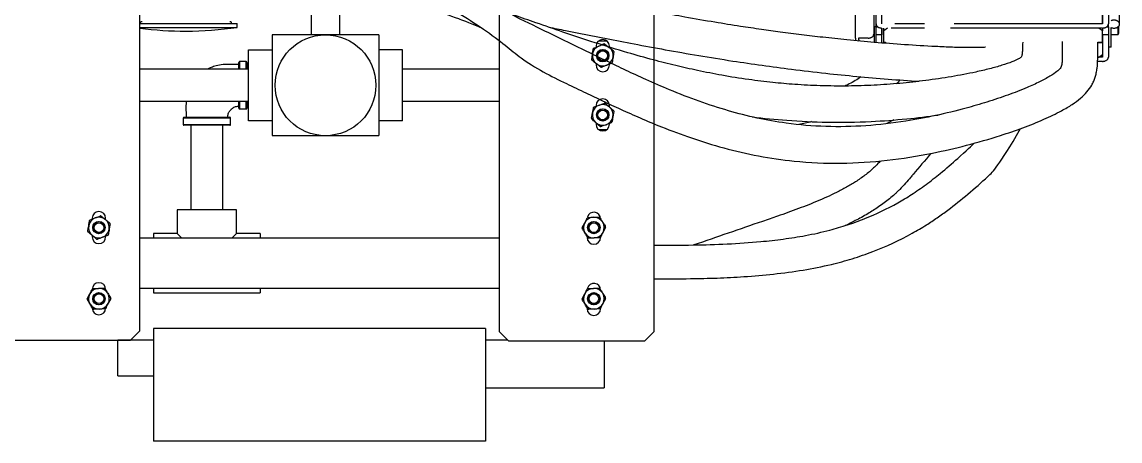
# Model space of a CAD drawing. Extents: x -2384 to 29887, y -2542 to 22350.
# Drawn here: x 1338 to 1926, y 4259 to 4484 of the extents above; entities that cross this region are included whole.
import ezdxf
from ezdxf.lldxf.tags import DXFTag

# ---------------------------------------------------------------- set-up
doc = ezdxf.new("R2010")
doc.units = 0
doc.header["$LTSCALE"] = 63.5
doc.header["$MEASUREMENT"] = 0
doc.linetypes.add('PHANTOM', pattern=[2.5, 1.25, -0.25, 0.25, -0.25, 0.25, -0.25])
doc.layers.get('0').update_dxf_attribs({"linetype": 'CONTINUOUS'})
for name, color, linetype in [('$DDT_AUDIT_GENERATED_(10A2)', 7, 'CONTINUOUS'), ('$DDT_AUDIT_GENERATED_(1FE4)', 7, 'CONTINUOUS'), ('$DDT_AUDIT_GENERATED_(407)', 7, 'CONTINUOUS'), ('4', 6, 'PHANTOM')]:
    doc.layers.add(name, color=color, linetype=linetype)
tags = doc.linetypes.add('AM_ISO09W050', pattern=[22.5, 12, -1.5, 3, -1.5, 3, -1.5]).pattern_tags.tags
tags[14:15] = [DXFTag(74, 4), DXFTag(75, 0), DXFTag(340, '0'), DXFTag(46, 1.0), DXFTag(50, 0.0), DXFTag(44, 0.0), DXFTag(45, 0.0)]
tags[12:13] = [DXFTag(74, 4), DXFTag(75, 0), DXFTag(340, '0'), DXFTag(46, 1.0), DXFTag(50, 0.0), DXFTag(44, 0.0), DXFTag(45, 0.0)]
tags[10:11] = [DXFTag(74, 4), DXFTag(75, 0), DXFTag(340, '0'), DXFTag(46, 1.0), DXFTag(50, 0.0), DXFTag(44, 0.0), DXFTag(45, 0.0)]
tags[8:9] = [DXFTag(74, 4), DXFTag(75, 0), DXFTag(340, '0'), DXFTag(46, 1.0), DXFTag(50, 0.0), DXFTag(44, 0.0), DXFTag(45, 0.0)]
tags[6:7] = [DXFTag(74, 4), DXFTag(75, 0), DXFTag(340, '0'), DXFTag(46, 1.0), DXFTag(50, 0.0), DXFTag(44, 0.0), DXFTag(45, 0.0)]
tags[4:5] = [DXFTag(74, 4), DXFTag(75, 0), DXFTag(340, '0'), DXFTag(46, 1.0), DXFTag(50, 0.0), DXFTag(44, 0.0), DXFTag(45, 0.0)]

# ---------------------------------------------------------------- blocks, each defined once
blk = doc.blocks.new('165F-TOP')
at = {"layer": '4'}
for p, q in [((68.2, -366.75), (68.2, -331.4)), ((-62.2, -366.61), (-62.2, -347.35)), ((-59, -366.61), (-59, -347.35)), ((59, -347.35), (59, -366.61)), ((62.2, -347.35), (62.2, -366.61)), ((-73.2, -374.25), (-73.2, -354.45)), ((-63.4, -356.57), (-63.4, -372.13)), ((-59, -366.61), (-59, -355.3)), ((59, -366.61), (59, -355.32)), ((-62.2, -368.24), (-63.4, -368.24)), ((-63.2, -368.24), (-63.2, -376.52)), ((-62.2, -368.17), (-62.2, -366.61)), ((-62.2, -372.41), (-62.2, -368.17)), ((-62.2, -368.17), (-61.32, -368.17)), ((59, -366.61), (-59, -366.61)), ((59, -368.87), (-59, -368.87)), ((-59, -376.85), (-59, -368.87)), ((-59, -368.87), (-59, -372.41)), ((-56, -368.87), (-58, -370.29)), ((-58, -370.29), (-58, -368.87)), ((-58, -376.65), (-58, -370.29)), ((57, -368.87), (-56, -368.87)), ((59, -370.29), (57, -368.87)), ((59, -368.87), (59, -370.29)), ((59, -376.65), (59, -370.29)), ((61.32, -368.17), (62.2, -368.17)), ((62.2, -368.17), (62.2, -366.61)), ((62.2, -368.17), (62.2, -372.41)), ((63.7, -379.13), (63.7, -368.59)), ((67.4, -372.37), (67.4, -368.2)), ((67.7, -367.93), (67.7, -371.85)), ((-66.4, -374.25), (-71.6, -374.25)), ((-59, -372.41), (-62.2, -372.41)), ((-62.2, -376.6), (-62.2, -372.41)), ((-59, -376.85), (-59, -372.41)), ((62.2, -372.41), (59, -372.41)), ((59, -372.41), (59, -384.43)), ((62.2, -372.41), (62.2, -384.43)), ((63.7, -372.37), (67.4, -372.37)), ((67.4, -372.37), (67.7, -371.85)), ((-57.11, -376.65), (-58, -376.65)), ((-58, -376.65), (-57.11, -376.65)), ((59, -376.65), (56.54, -376.65)), ((56.54, -376.65), (59, -376.65)), ((59, -376.65), (59, -383.02)), ((63.7, -379.13), (62.2, -379.13)), ((59, -386.69), (56.4, -386.69)), ((59, -384.43), (56.49, -384.43)), ((56.49, -384.43), (57, -384.43)), ((57, -384.43), (59, -383.02)), ((59, -384.43), (59, -383.02))]:
    blk.add_line(p, q, dxfattribs=at)
for centre, major_axis, start_param, end_param in [((65.2, -366.75), (-3, 0), 1.047198, 5.235988), ((-59, -366.61), (-3.2, 0), 0, 1.570796), ((-59, -366.61), (-0.002, 0), 0.000022, 1.570796), ((59, -366.61), (-0.002, 0), 1.570796, 3.141616), ((59, -366.61), (-3.2, 0), 1.570796, 3.141593), ((-63.2, -374.25), (10, 0), 3.141593, 3.343989), ((-63.2, -374.25), (-8.4, 0), 0, 0.266908), ((-66.4, -372.13), (3, 0), 4.712389, 6.283185), ((59, -384.43), (3.2, 0), 4.712389, 6.283185), ((59, -384.43), (0.002, 0), 4.712389, 6.283163)]:
    blk.add_ellipse(centre, major_axis=major_axis, ratio=0.707107, start_param=start_param, end_param=end_param, dxfattribs=at)
blk.add_open_spline([(-57, -376.63), (-57.03, -376.74), (-57.05, -376.85), (-57.08, -376.96)], degree=3, dxfattribs=at)

msp = doc.modelspace()

# ---------------------------------------------------------------- linework, layer by layer
at = {"layer": '$DDT_AUDIT_GENERATED_(10A2)', "color": 6, "linetype": 'Continuous', "ltscale": 25.4}
for p, q in [((1401.08, 4482.98), (1453.23, 4482.98)), ((1401.08, 4480.98), (1453.23, 4480.98)), ((1453.23, 4480.98), (1453.23, 4482.98))]:
    msp.add_line(p, q, dxfattribs=at)
for start, end in [(262.54808, 270), (270, 278.31928)]:
    msp.add_arc((1425.73, 4669.05), 190.06, start, end, dxfattribs=at)
at = {"layer": '$DDT_AUDIT_GENERATED_(1FE4)', "color": 6, "linetype": 'Continuous', "ltscale": 25.4}
for points, knots in [([(1853.86, 4470.32), (1853.85, 4470.34), (1853.62, 4470.34), (1852.33, 4470.24), (1849.16, 4470.11), (1843.75, 4470.11), (1835.88, 4470.31), (1824.63, 4470.8), (1810.58, 4471.66), (1794.74, 4472.87), (1780.11, 4474.22), (1767.11, 4475.59), (1755.18, 4476.99), (1744.22, 4478.4), (1733.34, 4479.91), (1721.66, 4481.65), (1707.98, 4483.84), (1693.66, 4486.32), (1680.14, 4488.8), (1668.76, 4490.98), (1659.21, 4492.87), (1651.27, 4494.46), (1643.76, 4495.99), (1635.58, 4497.68), (1626.19, 4499.62), (1616.23, 4501.69), (1606.26, 4503.74), (1596.44, 4505.74), (1582.26, 4508.57), (1564.77, 4515.49), (1543.73, 4522.81), (1527.45, 4530.28), (1513.11, 4534.99), (1503.73, 4535.74)], [0.0622582, 0.0622582, 0.0622582, 0.0622582, 0.0657691, 0.0705922, 0.0761303, 0.0893811, 0.104852, 0.1223226, 0.1538896, 0.1848723, 0.2129567, 0.2381437, 0.2605699, 0.2832409, 0.3035276, 0.3264337, 0.3549574, 0.3891113, 0.4180005, 0.443305, 0.4647266, 0.4822543, 0.4972223, 0.5160478, 0.538473, 0.5620418, 0.5850954, 0.607653, 0.6300732, 0.6828997, 0.7357287, 0.7757686, 0.801772, 0.801772, 0.801772, 0.801772]), ([(1894.75, 4473.45), (1894.76, 4472.92), (1894.8, 4470.38), (1894.91, 4466.52), (1894.85, 4462.99), (1894.64, 4461.1), (1894.38, 4460.07), (1893.71, 4458.91), (1892.17, 4457.39), (1888.32, 4454.73), (1882.72, 4451.72), (1875.17, 4448.29), (1865.68, 4444.62), (1854.69, 4440.96), (1841.78, 4437.21), (1827.27, 4433.68), (1809.37, 4430.27), (1789.72, 4427.96), (1768.28, 4427.53), (1748.82, 4429.17), (1731.43, 4432.26), (1715.88, 4436.23), (1700.26, 4441.35), (1685.61, 4447.07), (1672.61, 4452.73), (1661.43, 4457.91), (1650.9, 4462.96), (1640.02, 4468.28), (1626.84, 4474.73), (1610.79, 4482.43), (1593.38, 4490.96), (1577.03, 4502.89), (1560.99, 4509.91), (1547.6, 4516.61), (1534.69, 4522.04), (1524.69, 4525.34), (1516.34, 4528.34), (1508.08, 4530.77)], [0.0176215, 0.0176215, 0.0176215, 0.0176215, 0.0222432, 0.0403612, 0.0543717, 0.064585, 0.0727983, 0.0804733, 0.0914261, 0.1035109, 0.1168665, 0.1311428, 0.1513407, 0.1723676, 0.1928749, 0.2222953, 0.2507491, 0.2884573, 0.3260016, 0.363496, 0.3915994, 0.4199004, 0.4493349, 0.4799347, 0.5048052, 0.5260041, 0.5466513, 0.568019, 0.591482, 0.6258953, 0.6639369, 0.7024596, 0.7287094, 0.7549263, 0.7807435, 0.8027724, 0.8201471, 0.8201471, 0.8201471, 0.8201471]), ([(1508.08, 4516.52), (1518.77, 4513.62), (1526.54, 4510.5), (1534.25, 4507.57), (1547.94, 4501.1), (1570.87, 4490.26), (1594.54, 4473.57), (1604.5, 4464.75), (1617.01, 4456.9), (1628.79, 4451.21), (1639.36, 4446.11), (1649.02, 4441.51), (1658.72, 4437), (1669.22, 4432.32), (1681.79, 4427.08), (1696.6, 4421.53), (1713.89, 4416.16), (1732.25, 4411.89), (1753.24, 4408.83), (1776.33, 4407.81), (1801.18, 4409.42), (1823.57, 4413.06), (1843.77, 4417.73), (1859.94, 4422.37), (1873.78, 4427.1), (1884.81, 4431.51), (1893.68, 4435.76), (1900.2, 4439.61), (1904.77, 4442.97), (1908.19, 4446.31), (1910.42, 4449.46), (1911.77, 4452.22), (1912.55, 4454.35), (1913.17, 4456.73), (1913.69, 4459.97), (1913.95, 4464.54), (1913.88, 4469.31), (1913.85, 4472.35), (1913.84, 4473.08)], [0.1735477, 0.1735477, 0.1735477, 0.1735477, 0.1850543, 0.2037455, 0.2227094, 0.2745983, 0.3254658, 0.3487979, 0.37302, 0.3967693, 0.4169319, 0.4342013, 0.452597, 0.4726515, 0.4940231, 0.5234213, 0.5546553, 0.5874706, 0.620193, 0.6630265, 0.7048126, 0.7461659, 0.7776722, 0.8097119, 0.8314922, 0.8527323, 0.8718993, 0.8849394, 0.8968511, 0.9080499, 0.9192162, 0.9249671, 0.9310521, 0.9374267, 0.945161, 0.9593567, 0.9776724, 0.983286, 0.983286, 0.983286, 0.983286]), ([(1508.08, 4505.55), (1514.12, 4504.08), (1524.16, 4501.62), (1541.42, 4495.81), (1557.01, 4490.88), (1568.63, 4486.75), (1575.76, 4484.19), (1583.94, 4480.81)], [0.1849723, 0.1849723, 0.1849723, 0.1849723, 0.2083447, 0.2439139, 0.2790577, 0.3117799, 0.3252577, 0.3252577, 0.3252577, 0.3252577]), ([(1873.69, 4473.14), (1873.68, 4471.59), (1873.66, 4469.12), (1873.42, 4466.73), (1873.16, 4465.56), (1872.98, 4465.1), (1871.76, 4464.18), (1868.19, 4462.55), (1862.6, 4460.6), (1855.9, 4458.73), (1846.89, 4456.62), (1835.41, 4454.45), (1821.79, 4452.45), (1807.94, 4450.92), (1794.13, 4449.93), (1779.89, 4449.48), (1765.72, 4449.62), (1752.23, 4450.31), (1739.47, 4451.43), (1726.45, 4453.03), (1713, 4455.19), (1700.01, 4457.75), (1687.78, 4460.52), (1675.32, 4463.69), (1660.89, 4467.74), (1644.75, 4472.73), (1628.43, 4478.15), (1614.06, 4483.11), (1604.66, 4486.41), (1600.03, 4488.03), (1599.28, 4488.29)], [0.0211091, 0.0211091, 0.0211091, 0.0211091, 0.0372092, 0.0485594, 0.055721, 0.066687, 0.0783047, 0.090668, 0.1035975, 0.1171565, 0.1316027, 0.1563287, 0.1820533, 0.2077318, 0.2333082, 0.2587198, 0.2869297, 0.3124394, 0.3347291, 0.3595274, 0.3874235, 0.4132572, 0.4365646, 0.4609889, 0.4891378, 0.5256847, 0.5620566, 0.5925175, 0.6171836, 0.6219594, 0.6219594, 0.6219594, 0.6219594]), ([(1619.96, 4481.1), (1622.92, 4480.51), (1633.13, 4478.47), (1648.29, 4475.47), (1666.14, 4472.03), (1682.56, 4468.98), (1700.15, 4465.9), (1717.47, 4463.1), (1734.07, 4460.65), (1750.68, 4458.44), (1767.58, 4456.44), (1784.87, 4454.69), (1801.54, 4453.26), (1812.71, 4452.48), (1818.27, 4452.14)], [0.4347648, 0.4347648, 0.4347648, 0.4347648, 0.4546619, 0.5032523, 0.5355174, 0.5711543, 0.6083044, 0.6453635, 0.6764392, 0.7068198, 0.7419162, 0.7728466, 0.8039315, 0.8346922, 0.8346922, 0.8346922, 0.8346922]), ([(1787.11, 4454.44), (1785.13, 4453.06), (1782.26, 4451.36), (1779.28, 4449.87), (1778.49, 4449.5)], [0.11564306, 0.11564306, 0.11564306, 0.11564306, 0.13744957, 0.14521369, 0.14521369, 0.14521369, 0.14521369]), ([(1808.07, 4452.84), (1807.88, 4452.64), (1807.25, 4451.97), (1806.58, 4451.3), (1806.09, 4450.84)], [0.112118545, 0.112118545, 0.112118545, 0.112118545, 0.114698697, 0.120815637, 0.120815637, 0.120815637, 0.120815637]), ([(1728.93, 4433.07), (1735.07, 4432.31), (1748.37, 4430.98), (1769.61, 4430.01), (1791.08, 4430.34), (1810.91, 4431.8), (1822.88, 4433.25), (1828.47, 4434.04)], [0.6210527, 0.6210527, 0.6210527, 0.6210527, 0.6551483, 0.6942029, 0.7362713, 0.770372, 0.800511, 0.800511, 0.800511, 0.800511]), ([(1804.79, 4431.48), (1804.3, 4431.21), (1803.05, 4430.54), (1801.79, 4429.89), (1801.02, 4429.52)], [0.19372561, 0.19372561, 0.19372561, 0.19372561, 0.19814821, 0.20480151, 0.20480151, 0.20480151, 0.20480151])]:
    msp.add_open_spline(points, degree=3, knots=knots, dxfattribs=at)
msp.add_open_spline([(1760.71, 4430.51), (1758.44, 4429.98), (1756.17, 4429.48), (1753.89, 4429)], degree=3, dxfattribs=at)
at = {"layer": '$DDT_AUDIT_GENERATED_(407)', "color": 6, "linetype": 'Continuous', "ltscale": 25.4}
for centre, major_axis in [((1402.23, 4483.48), (1, 0)), ((1449.23, 4483.48), (-1, 0))]:
    msp.add_ellipse(centre, major_axis=major_axis, ratio=0.5, start_param=1.570796, end_param=4.712389, dxfattribs=at)
for p, q in [((1401.08, 4318.48), (1401.08, 4571.78)), ((1593.38, 4571.78), (1593.38, 4318.13)), ((1676.38, 4318.13), (1676.38, 4571.78)), ((1492.84, 4534.12), (1492.84, 4476.97)), ((1508.08, 4476.97), (1508.08, 4534.12)), ((1500.46, 4476.97), (1471.88, 4476.97)), ((1471.88, 4476.97), (1471.88, 4423)), ((1529.03, 4476.97), (1500.46, 4476.97)), ((1529.03, 4476.97), (1529.03, 4423)), ((1646.9, 4473.86), (1650.88, 4473.86)), ((1459.18, 4469.03), (1471.88, 4469.03)), ((1459.18, 4430.93), (1459.18, 4469.03)), ((1541.73, 4469.03), (1529.03, 4469.03)), ((1541.73, 4430.93), (1541.73, 4469.03)), ((1645.29, 4470.86), (1645.29, 4470.38)), ((1649.93, 4472.06), (1652.27, 4470.27)), ((1652.49, 4470.1), (1652.49, 4470.86)), ((1654.78, 4468.06), (1654.4, 4465.13)), ((1454.07, 4458.56), (1454.07, 4462.25)), ((1457.96, 4462.68), (1454.5, 4462.68)), ((1454.5, 4462.68), (1454.5, 4458.56)), ((1457.96, 4458.56), (1457.96, 4462.68)), ((1458.39, 4462.25), (1458.39, 4458.56)), ((1643, 4463.66), (1643.38, 4466.58)), ((1645.71, 4465.86), (1645.71, 4465.46)), ((1652.06, 4465.46), (1652.06, 4465.86)), ((1459.18, 4458.56), (1401.08, 4458.56)), ((1593.38, 4458.56), (1541.73, 4458.56)), ((1645.29, 4461.62), (1645.29, 4460.86)), ((1647.84, 4459.66), (1645.51, 4461.45)), ((1652.49, 4460.86), (1652.49, 4461.34)), ((1401.08, 4441.41), (1459.18, 4441.41)), ((1454.07, 4437.71), (1454.07, 4441.41)), ((1454.5, 4441.41), (1454.5, 4437.28)), ((1457.96, 4437.28), (1457.96, 4441.41)), ((1458.39, 4441.41), (1458.39, 4437.71)), ((1541.73, 4441.41), (1593.38, 4441.41)), ((1645.29, 4439.11), (1645.29, 4438.75)), ((1650.32, 4440.23), (1652.54, 4438.29)), ((1652.49, 4438.34), (1652.49, 4439.11)), ((1424.26, 4432.44), (1424.26, 4428.98)), ((1449.66, 4432.44), (1424.26, 4432.44)), ((1424.69, 4432.87), (1449.22, 4432.87)), ((1449.66, 4428.98), (1449.66, 4432.44)), ((1454.5, 4437.28), (1457.96, 4437.28)), ((1642.87, 4432.29), (1643.44, 4435.18)), ((1654.91, 4435.92), (1654.34, 4433.03)), ((1424.26, 4428.98), (1436.96, 4428.98)), ((1436.96, 4428.55), (1424.69, 4428.55)), ((1428.38, 4428.55), (1428.38, 4383.31)), ((1436.96, 4428.98), (1449.66, 4428.98)), ((1449.22, 4428.55), (1436.96, 4428.55)), ((1445.53, 4383.31), (1445.53, 4428.55)), ((1471.88, 4430.93), (1459.18, 4430.93)), ((1541.73, 4430.93), (1529.03, 4430.93)), ((1647.45, 4427.99), (1645.23, 4429.92)), ((1645.29, 4429.87), (1645.29, 4429.11)), ((1652.49, 4429.11), (1652.49, 4429.47)), ((1471.88, 4423), (1500.46, 4423)), ((1500.46, 4423), (1529.03, 4423)), ((1650.88, 4426.11), (1646.9, 4426.11)), ((1380.41, 4379.95), (1382.69, 4378.08)), ((1421.08, 4383.31), (1421.08, 4370.61)), ((1452.83, 4383.31), (1421.08, 4383.31)), ((1452.83, 4370.61), (1452.83, 4383.31)), ((1374.45, 4377.94), (1377.2, 4378.98)), ((1375.57, 4378.78), (1375.57, 4378.36)), ((1376, 4373.78), (1376, 4373.38)), ((1382.35, 4373.38), (1382.35, 4373.78)), ((1382.77, 4378.1), (1382.77, 4378.78)), ((1637.84, 4373.81), (1639.23, 4376.41)), ((1640.95, 4373.78), (1640.95, 4373.38)), ((1641.01, 4379.24), (1643.95, 4379.34)), ((1647.3, 4373.38), (1647.3, 4373.78)), ((1650.41, 4373.75), (1649.02, 4371.16)), ((1375.57, 4369.47), (1375.57, 4368.78)), ((1377.94, 4367.62), (1375.66, 4369.48)), ((1379.57, 4370.61), (1378.77, 4370.61)), ((1383.89, 4369.63), (1381.14, 4368.59)), ((1382.77, 4368.78), (1382.77, 4369.2)), ((1593.38, 4368.07), (1401.08, 4368.07)), ((1421.08, 4370.61), (1408.38, 4370.61)), ((1408.38, 4370.61), (1408.38, 4368.07)), ((1421.08, 4370.61), (1423.62, 4368.07)), ((1450.29, 4368.07), (1452.83, 4370.61)), ((1465.53, 4370.61), (1452.83, 4370.61)), ((1465.53, 4370.61), (1465.53, 4368.07)), ((1640.53, 4369.04), (1640.53, 4368.43)), ((1642.8, 4370.9), (1642.74, 4370.9)), ((1647.24, 4368.32), (1644.3, 4368.23)), ((1645.52, 4370.9), (1645.46, 4370.9)), ((1647.73, 4368.43), (1647.73, 4368.74)), ((1376.05, 4341.14), (1379, 4341.24)), ((1382.77, 4340.42), (1382.77, 4340.68)), ((1401.08, 4341.4), (1593.38, 4341.4)), ((1408.38, 4341.4), (1408.38, 4338.86)), ((1408.38, 4338.86), (1465.53, 4338.86)), ((1465.53, 4341.4), (1465.53, 4338.86)), ((1641.01, 4341.14), (1643.95, 4341.24)), ((1372.88, 4335.71), (1374.28, 4338.31)), ((1385.46, 4335.65), (1384.07, 4333.06)), ((1637.84, 4335.71), (1639.23, 4338.31)), ((1650.41, 4335.65), (1649.02, 4333.06)), ((1375.57, 4330.94), (1375.57, 4330.68)), ((1382.29, 4330.22), (1379.34, 4330.13)), ((1640.53, 4330.94), (1640.53, 4330.33)), ((1647.24, 4330.22), (1644.3, 4330.13)), ((1647.73, 4330.33), (1647.73, 4330.64)), ((1396.08, 4313.48), (1401.08, 4318.48)), ((1586.18, 4319.81), (1408.38, 4319.81)), ((1408.38, 4319.81), (1408.38, 4259.48)), ((1586.18, 4319.81), (1586.18, 4259.48)), ((1593.38, 4318.13), (1598.38, 4313.13)), ((1671.38, 4313.13), (1676.38, 4318.13)), ((1326.08, 4313.48), (1396.08, 4313.48)), ((1408.38, 4313.46), (1389.33, 4313.46)), ((1389.33, 4294.41), (1389.33, 4313.46)), ((1598.06, 4313.46), (1586.18, 4313.46)), ((1598.38, 4313.13), (1671.38, 4313.13)), ((1649.68, 4313.13), (1649.68, 4300.76)), ((1649.68, 4300.76), (1649.68, 4288.06)), ((1389.33, 4294.41), (1408.38, 4294.41)), ((1586.18, 4288.06), (1649.68, 4288.06)), ((1586.18, 4259.48), (1408.38, 4259.48))]:
    msp.add_line(p, q)
for centre, radius in [((1500.46, 4449.98), 26.99), ((1648.89, 4465.86), 3.33), ((1648.89, 4465.86), 3.2), ((1648.89, 4465.86), 3.17), ((1648.89, 4465.86), 2.58), ((1648.89, 4434.11), 3.33), ((1648.89, 4434.11), 3.2), ((1648.89, 4434.11), 3.18), ((1648.89, 4434.11), 2.58), ((1379.17, 4373.78), 3.33), ((1379.17, 4373.78), 3.2), ((1379.17, 4373.78), 3.17), ((1379.17, 4373.78), 2.58), ((1644.13, 4373.78), 3.33), ((1644.13, 4373.78), 3.2), ((1644.13, 4373.78), 3.18), ((1644.13, 4373.78), 2.58), ((1379.17, 4335.68), 3.33), ((1379.17, 4335.68), 3.2), ((1379.17, 4335.68), 3.18), ((1644.13, 4335.68), 3.33), ((1644.13, 4335.68), 3.2), ((1644.13, 4335.68), 3.17), ((1379.17, 4335.68), 2.58), ((1644.13, 4335.68), 2.58)]:
    msp.add_circle(centre, radius)
for centre, radius, start, end in [((1648.89, 4470.86), 3.6, 0, 180), ((1648.89, 4465.86), 5.56, 112.52267, 172.52267), ((1648.89, 4465.86), 6.29, 140.45341, 144.59193), ((1648.89, 4465.86), 5.56, 52.52267, 112.52267), ((1648.89, 4465.86), 6.29, 80.45341, 84.59193), ((1648.89, 4465.86), 5.56, 352.52267, 52.52267), ((1648.89, 4465.86), 6.29, 20.45341, 24.59193), ((1454.5, 4462.25), 0.432, 90, 180), ((1457.96, 4462.25), 0.432, 0, 90), ((1648.89, 4465.86), 6.29, 200.45341, 204.59193), ((1648.89, 4465.86), 5.56, 172.52267, 232.52267), ((1648.89, 4465.86), 5.56, 292.52267, 352.52267), ((1648.89, 4465.86), 6.29, 320.45341, 324.59193), ((1648.89, 4460.86), 3.6, 180, 0), ((1648.89, 4465.86), 5.56, 232.52267, 292.52267), ((1648.89, 4465.86), 6.29, 260.45341, 264.59193), ((1648.89, 4434.11), 5.56, 108.86474, 168.86474), ((1648.89, 4434.11), 6.29, 136.79548, 140.934), ((1648.89, 4439.11), 3.6, 0, 180), ((1648.89, 4434.11), 5.56, 48.86474, 108.86474), ((1648.89, 4434.11), 6.29, 76.79548, 80.934), ((1648.89, 4434.11), 5.56, 348.86474, 48.86474), ((1424.69, 4432.44), 0.432, 90, 180), ((1449.22, 4432.44), 0.432, 0, 90), ((1454.5, 4437.71), 0.432, 180, 270), ((1457.96, 4437.71), 0.432, 270, 0), ((1648.89, 4434.11), 5.56, 168.86474, 228.86474), ((1648.89, 4434.11), 5.56, 288.86474, 348.86474), ((1648.89, 4434.11), 6.29, 16.79548, 20.934), ((1424.69, 4428.98), 0.432, 180, 270), ((1449.22, 4428.98), 0.432, 270, 0), ((1648.89, 4434.11), 6.29, 196.79548, 200.934), ((1648.89, 4434.11), 5.56, 228.86474, 288.86474), ((1648.89, 4429.11), 3.6, 180, 0), ((1648.89, 4434.11), 6.29, 256.79548, 260.934), ((1648.89, 4434.11), 6.29, 316.79548, 320.934), ((1379.17, 4378.78), 3.6, 0, 180), ((1379.17, 4373.78), 6.29, 78.67139, 82.80991), ((1644.13, 4378.43), 3.6, 0, 164.19082), ((1379.17, 4373.78), 5.56, 170.74065, 230.74065), ((1379.17, 4373.78), 5.56, 110.74065, 170.74065), ((1379.17, 4373.78), 6.29, 138.67139, 142.80991), ((1379.17, 4373.78), 5.56, 50.74065, 110.74065), ((1379.17, 4373.78), 5.56, 350.74065, 50.74065), ((1379.17, 4373.78), 6.29, 18.67139, 22.80991), ((1644.13, 4373.78), 6.29, 179.71277, 183.85129), ((1644.13, 4373.78), 5.56, 151.78203, 211.78203), ((1644.13, 4373.78), 5.56, 91.78203, 151.78203), ((1644.13, 4373.78), 6.29, 119.71277, 123.85129), ((1644.13, 4373.78), 5.56, 31.78203, 91.78203), ((1644.13, 4373.78), 6.29, 59.71277, 63.85129), ((1644.13, 4373.78), 5.56, 331.78203, 31.78203), ((1644.13, 4373.78), 6.29, 359.71277, 3.85129), ((1379.17, 4373.78), 6.29, 198.67139, 202.80991), ((1379.17, 4368.78), 3.6, 180, 0), ((1379.17, 4373.78), 5.56, 230.74065, 290.74065), ((1379.17, 4373.78), 5.56, 290.74065, 350.74065), ((1379.17, 4373.78), 6.29, 318.67139, 322.80991), ((1644.13, 4373.78), 5.56, 211.78203, 271.78203), ((1644.13, 4368.43), 3.6, 180, 0), ((1644.13, 4373.78), 6.29, 239.71277, 243.85129), ((1644.13, 4373.78), 5.56, 271.78203, 331.78203), ((1644.13, 4373.78), 6.29, 299.71277, 303.85129), ((1379.17, 4373.78), 6.29, 258.67139, 262.80991), ((1379.17, 4340.68), 3.6, 0, 180), ((1379.17, 4335.68), 5.56, 91.78203, 151.78203), ((1379.17, 4335.68), 6.29, 119.71277, 123.85129), ((1379.17, 4335.68), 5.56, 31.78203, 91.78203), ((1379.17, 4335.68), 6.29, 59.71277, 63.85129), ((1379.17, 4335.68), 5.56, 331.78203, 31.78203), ((1644.13, 4335.68), 5.56, 91.78203, 151.78203), ((1644.13, 4335.68), 6.29, 119.71277, 123.85129), ((1644.13, 4340.33), 3.6, 0, 164.19082), ((1644.13, 4335.68), 5.56, 31.78203, 91.78203), ((1644.13, 4335.68), 6.29, 59.71277, 63.85129), ((1644.13, 4335.68), 5.56, 331.78203, 31.78203), ((1379.17, 4335.68), 6.29, 179.71277, 183.85129), ((1379.17, 4335.68), 5.56, 151.78203, 211.78203), ((1379.17, 4335.68), 5.56, 211.78203, 271.78203), ((1379.17, 4335.68), 5.56, 271.78203, 331.78203), ((1379.17, 4335.68), 6.29, 359.71277, 3.85129), ((1644.13, 4335.68), 6.29, 179.71277, 183.85129), ((1644.13, 4335.68), 5.56, 151.78203, 211.78203), ((1644.13, 4335.68), 5.56, 211.78203, 271.78203), ((1644.13, 4335.68), 5.56, 271.78203, 331.78203), ((1644.13, 4335.68), 6.29, 359.71277, 3.85129), ((1379.17, 4330.68), 3.6, 180, 0), ((1379.17, 4335.68), 6.29, 239.71277, 243.85129), ((1379.17, 4335.68), 6.29, 299.71277, 303.85129), ((1644.13, 4330.33), 3.6, 180, 0), ((1644.13, 4335.68), 6.29, 239.71277, 243.85129), ((1644.13, 4335.68), 6.29, 299.71277, 303.85129)]:
    msp.add_arc(centre, radius, start, end)
for points, knots in [([(1643.38, 4466.58), (1643.45, 4467.11), (1643.58, 4468.1), (1643.7, 4469.06), (1643.76, 4469.5)], [0, 0, 0, 0, 0.54364, 1, 1, 1, 1]), ([(1644.04, 4469.86), (1644.21, 4469.93), (1645.1, 4470.3), (1646.02, 4470.68), (1646.76, 4470.99)], [0, 0, 0, 0, 0.1893376, 1, 1, 1, 1]), ([(1646.76, 4470.99), (1647.36, 4471.24), (1648.27, 4471.62), (1649.17, 4471.99), (1649.48, 4472.12)], [0, 0, 0, 0, 0.6536865, 1, 1, 1, 1]), ([(1652.27, 4470.27), (1652.7, 4469.94), (1653.48, 4469.34), (1654.25, 4468.74), (1654.61, 4468.47)], [0, 0, 0, 0, 0.54364, 1, 1, 1, 1]), ([(1645.51, 4461.45), (1645.08, 4461.78), (1644.29, 4462.38), (1643.52, 4462.97), (1643.17, 4463.24)], [0, 0, 0, 0, 0.54364, 1, 1, 1, 1]), ([(1653.74, 4461.85), (1653.43, 4461.72), (1652.53, 4461.35), (1651.61, 4460.97), (1651.02, 4460.73)], [0, 0, 0, 0, 0.3463135, 1, 1, 1, 1]), ([(1654.4, 4465.13), (1654.33, 4464.6), (1654.2, 4463.62), (1654.07, 4462.65), (1654.01, 4462.21)], [0, 0, 0, 0, 0.5436404, 1, 1, 1, 1]), ([(1454.36, 4461.16), (1452.58, 4461.16), (1449.31, 4461.17), (1444.86, 4461.12), (1441.42, 4460.32), (1439.02, 4459.43), (1437.79, 4458.79), (1437.33, 4458.56)], [0, 0, 0, 0, 0.307542, 0.562292, 0.761754, 0.911017, 1, 1, 1, 1]), ([(1651.02, 4460.73), (1650.27, 4460.42), (1649.36, 4460.04), (1648.46, 4459.67), (1648.3, 4459.6)], [0, 0, 0, 0, 0.810662, 1, 1, 1, 1]), ([(1425.94, 4441.41), (1425.88, 4440.97), (1425.68, 4439.35), (1425.82, 4436.39), (1425.79, 4433.89), (1425.78, 4432.58)], [0, 0, 0, 0, 0.1505302, 0.5534741, 1, 1, 1, 1]), ([(1448.15, 4432.87), (1448.15, 4433.06), (1448.14, 4433.85), (1448.53, 4435.22), (1449.49, 4436.81), (1450.95, 4438.03), (1452.56, 4438.73), (1453.65, 4438.75), (1454.08, 4438.75)], [0, 0, 0, 0, 0.060876, 0.255033, 0.450336, 0.650902, 0.860907, 1, 1, 1, 1]), ([(1644.3, 4438.41), (1644.48, 4438.47), (1645.39, 4438.79), (1646.33, 4439.11), (1647.09, 4439.37)], [0, 0, 0, 0, 0.189338, 1, 1, 1, 1]), ([(1647.09, 4439.37), (1647.7, 4439.57), (1648.64, 4439.9), (1649.56, 4440.21), (1649.88, 4440.32)], [0, 0, 0, 0, 0.653687, 1, 1, 1, 1]), ([(1652.54, 4438.29), (1652.95, 4437.94), (1653.7, 4437.29), (1654.43, 4436.65), (1654.76, 4436.35)], [0, 0, 0, 0, 0.54364, 1, 1, 1, 1]), ([(1643.44, 4435.18), (1643.54, 4435.71), (1643.73, 4436.68), (1643.92, 4437.64), (1644.01, 4438.07)], [0, 0, 0, 0, 0.54364, 1, 1, 1, 1]), ([(1654.34, 4433.03), (1654.24, 4432.51), (1654.04, 4431.53), (1653.86, 4430.58), (1653.77, 4430.14)], [0, 0, 0, 0, 0.54364, 1, 1, 1, 1]), ([(1645.23, 4429.92), (1644.83, 4430.28), (1644.08, 4430.93), (1643.35, 4431.57), (1643.01, 4431.86)], [0, 0, 0, 0, 0.5436404, 1, 1, 1, 1]), ([(1650.68, 4428.85), (1649.92, 4428.59), (1648.99, 4428.27), (1648.07, 4427.96), (1647.9, 4427.9)], [0, 0, 0, 0, 0.810662, 1, 1, 1, 1]), ([(1653.47, 4429.8), (1653.15, 4429.69), (1652.24, 4429.38), (1651.3, 4429.06), (1650.68, 4428.85)], [0, 0, 0, 0, 0.3463135, 1, 1, 1, 1]), ([(1377.2, 4378.98), (1377.71, 4379.17), (1378.63, 4379.52), (1379.54, 4379.86), (1379.96, 4380.02)], [0, 0, 0, 0, 0.54364, 1, 1, 1, 1]), ([(1373.21, 4371.77), (1373.24, 4371.95), (1373.4, 4372.91), (1373.56, 4373.88), (1373.69, 4374.68)], [0, 0, 0, 0, 0.189338, 1, 1, 1, 1]), ([(1373.69, 4374.68), (1373.79, 4375.32), (1373.95, 4376.29), (1374.11, 4377.25), (1374.16, 4377.58)], [0, 0, 0, 0, 0.653687, 1, 1, 1, 1]), ([(1382.69, 4378.08), (1383.1, 4377.74), (1383.87, 4377.12), (1384.63, 4376.5), (1384.97, 4376.22)], [0, 0, 0, 0, 0.54364, 1, 1, 1, 1]), ([(1385.13, 4375.8), (1385.08, 4375.46), (1384.92, 4374.51), (1384.76, 4373.53), (1384.66, 4372.89)], [0, 0, 0, 0, 0.346313, 1, 1, 1, 1]), ([(1639.23, 4376.41), (1639.48, 4376.88), (1639.95, 4377.76), (1640.41, 4378.61), (1640.62, 4379.01)], [0, 0, 0, 0, 0.54364, 1, 1, 1, 1]), ([(1643.95, 4379.34), (1644.49, 4379.35), (1645.48, 4379.38), (1646.45, 4379.41), (1646.9, 4379.43)], [0, 0, 0, 0, 0.54364, 1, 1, 1, 1]), ([(1647.3, 4379.21), (1647.47, 4378.93), (1647.99, 4378.1), (1648.51, 4377.26), (1648.85, 4376.71)], [0, 0, 0, 0, 0.346313, 1, 1, 1, 1]), ([(1648.85, 4376.71), (1649.27, 4376.03), (1649.79, 4375.18), (1650.3, 4374.36), (1650.4, 4374.2)], [0, 0, 0, 0, 0.810662, 1, 1, 1, 1]), ([(1375.66, 4369.48), (1375.24, 4369.82), (1374.47, 4370.45), (1373.72, 4371.06), (1373.37, 4371.34)], [0, 0, 0, 0, 0.54364, 1, 1, 1, 1]), ([(1381.14, 4368.59), (1380.64, 4368.4), (1379.71, 4368.04), (1378.8, 4367.7), (1378.38, 4367.54)], [0, 0, 0, 0, 0.54364, 1, 1, 1, 1]), ([(1384.66, 4372.89), (1384.53, 4372.1), (1384.37, 4371.12), (1384.21, 4370.16), (1384.18, 4369.98)], [0, 0, 0, 0, 0.810662, 1, 1, 1, 1]), ([(1639.4, 4370.86), (1639.06, 4371.41), (1638.54, 4372.25), (1638.03, 4373.07), (1637.85, 4373.36)], [0, 0, 0, 0, 0.653687, 1, 1, 1, 1]), ([(1640.95, 4368.35), (1640.86, 4368.51), (1640.35, 4369.33), (1639.83, 4370.17), (1639.4, 4370.86)], [0, 0, 0, 0, 0.189338, 1, 1, 1, 1]), ([(1644.3, 4368.23), (1643.76, 4368.21), (1642.77, 4368.18), (1641.8, 4368.15), (1641.35, 4368.14)], [0, 0, 0, 0, 0.54364, 1, 1, 1, 1]), ([(1649.02, 4371.16), (1648.77, 4370.68), (1648.3, 4369.81), (1647.84, 4368.95), (1647.63, 4368.56)], [0, 0, 0, 0, 0.54364, 1, 1, 1, 1]), ([(1374.28, 4338.31), (1374.53, 4338.78), (1375, 4339.66), (1375.46, 4340.51), (1375.67, 4340.91)], [0, 0, 0, 0, 0.54364, 1, 1, 1, 1]), ([(1379, 4341.24), (1379.54, 4341.25), (1380.53, 4341.28), (1381.5, 4341.31), (1381.94, 4341.33)], [0, 0, 0, 0, 0.54364, 1, 1, 1, 1]), ([(1382.34, 4341.11), (1382.52, 4340.83), (1383.03, 4340), (1383.55, 4339.16), (1383.89, 4338.61)], [0, 0, 0, 0, 0.346313, 1, 1, 1, 1]), ([(1383.89, 4338.61), (1384.32, 4337.93), (1384.84, 4337.08), (1385.35, 4336.26), (1385.45, 4336.1)], [0, 0, 0, 0, 0.810662, 1, 1, 1, 1]), ([(1639.23, 4338.31), (1639.48, 4338.78), (1639.95, 4339.66), (1640.41, 4340.51), (1640.62, 4340.91)], [0, 0, 0, 0, 0.54364, 1, 1, 1, 1]), ([(1643.95, 4341.24), (1644.49, 4341.25), (1645.48, 4341.28), (1646.45, 4341.31), (1646.9, 4341.33)], [0, 0, 0, 0, 0.54364, 1, 1, 1, 1]), ([(1647.3, 4341.11), (1647.47, 4340.83), (1647.99, 4340), (1648.51, 4339.16), (1648.85, 4338.61)], [0, 0, 0, 0, 0.346313, 1, 1, 1, 1]), ([(1648.85, 4338.61), (1649.27, 4337.93), (1649.79, 4337.08), (1650.3, 4336.26), (1650.4, 4336.1)], [0, 0, 0, 0, 0.810662, 1, 1, 1, 1]), ([(1374.45, 4332.76), (1374.11, 4333.31), (1373.59, 4334.15), (1373.07, 4334.97), (1372.9, 4335.26)], [0, 0, 0, 0, 0.6536865, 1, 1, 1, 1]), ([(1376, 4330.25), (1375.9, 4330.41), (1375.39, 4331.23), (1374.87, 4332.07), (1374.45, 4332.76)], [0, 0, 0, 0, 0.189338, 1, 1, 1, 1]), ([(1384.07, 4333.06), (1383.81, 4332.58), (1383.34, 4331.71), (1382.88, 4330.85), (1382.67, 4330.46)], [0, 0, 0, 0, 0.54364, 1, 1, 1, 1]), ([(1639.4, 4332.76), (1639.06, 4333.31), (1638.54, 4334.15), (1638.03, 4334.97), (1637.85, 4335.26)], [0, 0, 0, 0, 0.653687, 1, 1, 1, 1]), ([(1640.95, 4330.25), (1640.86, 4330.41), (1640.35, 4331.23), (1639.83, 4332.07), (1639.4, 4332.76)], [0, 0, 0, 0, 0.189338, 1, 1, 1, 1]), ([(1649.02, 4333.06), (1648.77, 4332.58), (1648.3, 4331.71), (1647.84, 4330.85), (1647.63, 4330.46)], [0, 0, 0, 0, 0.54364, 1, 1, 1, 1]), ([(1379.34, 4330.13), (1378.81, 4330.11), (1377.81, 4330.08), (1376.84, 4330.05), (1376.4, 4330.04)], [0, 0, 0, 0, 0.54364, 1, 1, 1, 1]), ([(1644.3, 4330.13), (1643.76, 4330.11), (1642.77, 4330.08), (1641.8, 4330.05), (1641.35, 4330.04)], [0, 0, 0, 0, 0.54364, 1, 1, 1, 1])]:
    msp.add_open_spline(points, degree=3, knots=knots)
at = {"color": 6, "linetype": 'AM_ISO09W050'}
for points, knots in [([(1676.41, 4346.31), (1682.88, 4346.33), (1689.38, 4346.35), (1700.65, 4346.5), (1705.4, 4346.61), (1714.93, 4346.95), (1719.71, 4347.19), (1729.76, 4347.86), (1735.04, 4348.31), (1745.61, 4349.47), (1750.91, 4350.17), (1761.24, 4351.89), (1766.27, 4352.89), (1775.01, 4354.99), (1778.73, 4355.99), (1786.12, 4358.27), (1789.79, 4359.53), (1800.65, 4363.69), (1807.71, 4366.96), (1817.11, 4372.15), (1819.66, 4373.65), (1824.15, 4376.47), (1826.09, 4377.75), (1829.91, 4380.38), (1831.79, 4381.73), (1837.31, 4385.87), (1840.88, 4388.74), (1848.02, 4394.79), (1851.59, 4397.97), (1857.94, 4403.79), (1860.74, 4406.42), (1872.58, 4426.77)], [0, 0, 0, 0, 19.409858, 19.409858, 33.469882, 33.469882, 47.529906, 47.529906, 63.035488, 63.035488, 78.54107, 78.54107, 93.262927, 93.262927, 104.236014, 104.236014, 115.209101, 115.209101, 137.155275, 137.155275, 145.534215, 145.534215, 152.113588, 152.113588, 158.692961, 158.692961, 171.851707, 171.851707, 185.821537, 185.821537, 197.256362, 197.256362, 197.256362, 197.256362]), ([(1676.36, 4364.31), (1683.39, 4364.33), (1690.39, 4364.35), (1703.42, 4364.56), (1709.47, 4364.73), (1721.52, 4365.31), (1727.52, 4365.72), (1737.53, 4366.67), (1741.55, 4367.12), (1749.54, 4368.19), (1753.5, 4368.81), (1761.81, 4370.36), (1766.16, 4371.32), (1773.61, 4373.26), (1776.76, 4374.18), (1782.99, 4376.23), (1786.07, 4377.35), (1795.2, 4381), (1801.13, 4383.83), (1809.3, 4388.43), (1811.75, 4389.91), (1816.8, 4393.17), (1819.41, 4394.99), (1824.56, 4398.79), (1827.09, 4400.77), (1832.76, 4405.4), (1835.87, 4408.09), (1843.06, 4414.52), (1847.11, 4418.32), (1847.81, 4418.97)], [0, 0, 0, 0, 21.098919, 21.098919, 39.554804, 39.554804, 58.010688, 58.010688, 70.478945, 70.478945, 82.947202, 82.947202, 96.89974, 96.89974, 107.269014, 107.269014, 117.638289, 117.638289, 138.376838, 138.376838, 147.470968, 147.470968, 157.564486, 157.564486, 167.658004, 167.658004, 180.362619, 180.362619, 197.256362, 197.256362, 197.256362, 197.256362]), ([(1797.49, 4409.42), (1796.64, 4408.47), (1795.8, 4407.57), (1794.26, 4406.04), (1793.54, 4405.37), (1792.05, 4404.04), (1791.28, 4403.39), (1788.9, 4401.48), (1787.22, 4400.27), (1783.88, 4398.05), (1782.24, 4397.04), (1778.88, 4395.09), (1777.16, 4394.16), (1771.92, 4391.47), (1768.31, 4389.82), (1761.02, 4386.74), (1757.35, 4385.31), (1749.94, 4382.54), (1746.19, 4381.2), (1739.76, 4378.96), (1737.1, 4378.04), (1734.42, 4377.12), (1734.42, 4377.12), (1734.42, 4377.12), (1734.42, 4377.12), (1722.18, 4372.9), (1709.93, 4368.68), (1697.69, 4364.47)], [5.95951, 5.95951, 5.95951, 5.95951, 10.164448, 10.164448, 13.654192, 13.654192, 17.143935, 17.143935, 24.123423, 24.123423, 30.420803, 30.420803, 36.718183, 36.718183, 49.312943, 49.312943, 61.457149, 61.457149, 73.601355, 73.601355, 82.084827, 82.084827, 82.084827, 82.08593, 82.08593, 82.08593, 120.928662, 120.928662, 120.928662, 120.928662]), ([(1824.53, 4413.49), (1821.35, 4409.72), (1818.16, 4405.94), (1814.98, 4402.16), (1814.98, 4402.16), (1814.97, 4402.15), (1814.97, 4402.15), (1814.55, 4401.66), (1814.13, 4401.16), (1812.85, 4399.64), (1811.96, 4398.6), (1810.04, 4396.45), (1809.01, 4395.34), (1807.47, 4393.79), (1807.02, 4393.35), (1806.12, 4392.49), (1805.66, 4392.06), (1804.28, 4390.82), (1803.35, 4390.01), (1800.5, 4387.68), (1798.54, 4386.23), (1794.64, 4383.56), (1792.69, 4382.32), (1788.54, 4379.86), (1786.33, 4378.64), (1782.31, 4376.56), (1780.51, 4375.68), (1778.71, 4374.83)], [-14.807945, -14.807945, -14.807945, -14.807945, -0.014932, -0.014932, -0.014932, 0, 0, 0, 1.930329, 1.930329, 5.790987, 5.790987, 9.879821, 9.879821, 11.507089, 11.507089, 13.134357, 13.134357, 16.388892, 16.388892, 22.897962, 22.897962, 29.186465, 29.186465, 36.22705, 36.22705, 41.88723, 41.88723, 41.88723, 41.88723])]:
    msp.add_open_spline(points, degree=3, knots=knots, dxfattribs=at)

# ---------------------------------------------------------------- block references
at = {"layer": '4'}
msp.add_blockref('165F-TOP', (1857.38, 4849.48), dxfattribs=at)

doc.saveas('drawing.dxf')
